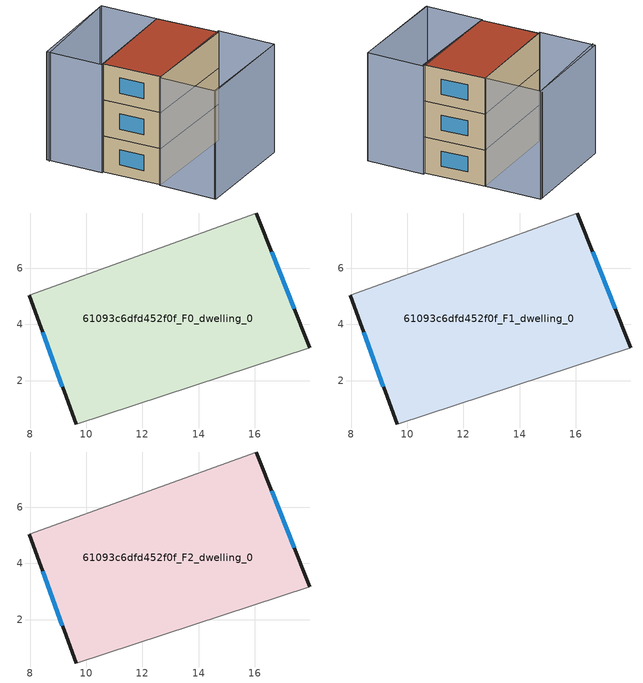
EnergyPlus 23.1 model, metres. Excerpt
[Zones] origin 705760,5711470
61093c6dfd452f0f_F0_dwelling_0
 floor ground (EU_floor_Construction): 16.05,7.97 17.96,3.17 9.64,0.46 7.96,5.04 z0
 wall outside (EU_wall_Construction): 17.96,3.17 16.05,7.97 / 7.96,5.04 9.64,0.46 z0:3
 wall adiabatic (EU_wall_Construction): 9.64,0.46 17.96,3.17 / 16.05,7.97 7.96,5.04 z0:3
 window (EU_Window_Construction): 17.41,4.55 16.6,6.58 / 8.45,3.72 9.15,1.78 z0.87:2.13
61093c6dfd452f0f_F1_dwelling_0
 floor to 61093c6dfd452f0f_F0_dwelling_0 (EU_floor_Construction): 16.04,7.97 17.96,3.17 9.64,0.46 7.96,5.04 z3
 wall outside (EU_wall_Construction): 17.96,3.17 16.05,7.97 / 7.96,5.04 9.64,0.46 z3:6
 wall adiabatic (EU_wall_Construction): 9.64,0.46 17.96,3.17 / 16.05,7.97 7.96,5.04 z3:6
 window (EU_Window_Construction): 17.41,4.55 16.6,6.58 / 8.45,3.72 9.15,1.78 z3.87:5.13
61093c6dfd452f0f_F2_dwelling_0
 floor to 61093c6dfd452f0f_F1_dwelling_0 (EU_floor_Construction): 16.04,7.97 17.96,3.17 9.64,0.46 7.96,5.04 z6
 wall outside (EU_wall_Construction): 17.96,3.17 16.05,7.97 / 7.96,5.04 9.64,0.46 z6:9
 wall adiabatic (EU_wall_Construction): 9.64,0.46 17.96,3.17 / 16.05,7.97 7.96,5.04 z6:9
 window (EU_Window_Construction): 17.41,4.55 16.6,6.58 / 8.45,3.72 9.15,1.78 z6.87:8.13
 roof outside (EU_roof_Construction): 17.96,3.17 16.05,7.97 7.96,5.04 9.64,0.46 z9
shading: 11.06,-4.03 19.67,-1.13 / 14.2,12.27 6.17,9.02 / 19.67,-1.13 11.08,-4.08 / 11.08,-4.08 9.53,0.42 / 9.53,0.42 18.12,3.37 / 18.12,3.37 19.67,-1.13 / 6.21,9.34 14.44,12.36 / 14.44,12.36 16.04,7.97 / 16.04,7.97 7.82,4.95 / 7.82,4.95 6.21,9.34 z0:9
[Building]
EU S2 Campaign: North Axis=0; Terrain=City; Solar Distribution=FullExterior
[Site:Location]
London: Latitude=51.5; Longitude=-0.5; Time Zone=0; Elevation=25
[SizingPeriod:WeatherFileDays]
AnnualSizingPeriod: Begin Month=1; Begin Day of Month=1; End Month=12; End Day of Month=31; Day of Week for Start Day=Monday; Use Weather File Daylight Saving Period=No; Use Weather File Rain and Snow Indicators=No
[MATERIAL]
EU_InternalMass_Material: Roughness=MediumRough; Thickness=0.1; Conductivity=1; Density=1800; Specific Heat=900; Thermal Absorptance=0.9; Solar Absorptance=0.7; Visible Absorptance=0.7
[MATERIAL:NOMASS] Roughness=MediumRough; Thermal Absorptance=0.9; Solar Absorptance=0.7; Visible Absorptance=0.7
Name | Thermal Resistance
EU_wall_NoMass | 0.724719
EU_roof_NoMass | 2.98947
EU_floor_NoMass | 2.39157
[WINDOWMATERIAL:SIMPLEGLAZINGSYSTEM]
EU_Window_SimpleGlazing: UFactor=2.63425; Solar Heat Gain Coefficient=0.76; Visible Transmittance=0.76
[CONSTRUCTION]
EU_wall_Construction: EU_wall_NoMass
EU_roof_Construction: EU_roof_NoMass
EU_floor_Construction: EU_floor_NoMass
EU_Window_Construction: EU_Window_SimpleGlazing
EU_InternalMass_Construction: EU_InternalMass_Material
[ZONE] Type=1; Multiplier=1; Ceiling Height=autocalculate; Floor Area=autocalculate; Part of Total Floor Area=Yes
Name | Volume
61093c6dfd452f0f_F0_dwelling_0 | 130.668
61093c6dfd452f0f_F1_dwelling_0; 61093c6dfd452f0f_F2_dwelling_0 | 130.669
[INTERNALMASS] Construction=EU_InternalMass_Construction; Surface Area=43.5564
Name | Zone or ZoneList
61093c6dfd452f0f_F0_dwelling_0_EU_InternalMass | 61093c6dfd452f0f_F0_dwelling_0
61093c6dfd452f0f_F1_dwelling_0_EU_InternalMass | 61093c6dfd452f0f_F1_dwelling_0
61093c6dfd452f0f_F2_dwelling_0_EU_InternalMass | 61093c6dfd452f0f_F2_dwelling_0
[OTHEREQUIPMENT] Fuel Type=Electricity; Design Level Calculation Method=Watts/Area; Power per Zone Floor Area=1; Fraction Latent=0; Fraction Radiant=0; Fraction Lost=0; Carbon Dioxide Generation Rate=0; EndUse Subcategory=EU_Step8_InternalGains
Name | Zone or ZoneList or Space or SpaceList | Schedule
EU_Step8_InternalGain_61093c6dfd452f0f_F0_dwelling_0_f000 | 61093c6dfd452f0f_F0_dwelling_0 | EU_Step8_GainSchedule_61093c6dfd452f0f_F0_dwelling_0_f000
EU_Step8_InternalGain_61093c6dfd452f0f_F1_dwelling_0_f000 | 61093c6dfd452f0f_F1_dwelling_0 | EU_Step8_GainSchedule_61093c6dfd452f0f_F1_dwelling_0_f000
EU_Step8_InternalGain_61093c6dfd452f0f_F2_dwelling_0_f000 | 61093c6dfd452f0f_F2_dwelling_0 | EU_Step8_GainSchedule_61093c6dfd452f0f_F2_dwelling_0_f000
[ZONEVENTILATION:DESIGNFLOWRATE] Schedule=EU_AlwaysOn; Design Flow Rate Calculation Method=AirChanges/Hour; Air Changes per Hour=0.418135; Ventilation Type=Natural; Fan Pressure Rise=0; Fan Total Efficiency=1; Constant Term Coefficient=1; Temperature Term Coefficient=0; Velocity Term Coefficient=0; Velocity Squared Term Coefficient=0; Minimum Indoor Temperature=-100; Maximum Indoor Temperature=100; Delta Temperature=-100; Minimum Outdoor Temperature=-100; Maximum Outdoor Temperature=100; Maximum Wind Speed=40
Name | Zone or ZoneList or Space or SpaceList
EU_ConstantAir_61093c6dfd452f0f_F0_dwelling_0 | 61093c6dfd452f0f_F0_dwelling_0
EU_ConstantAir_61093c6dfd452f0f_F1_dwelling_0 | 61093c6dfd452f0f_F1_dwelling_0
EU_ConstantAir_61093c6dfd452f0f_F2_dwelling_0 | 61093c6dfd452f0f_F2_dwelling_0
[HVACTEMPLATE:THERMOSTAT] Constant Heating Setpoint=20; Constant Cooling Setpoint=50
EU_HeatOnly_61093c6dfd452f0f_F0_dwelling_0; EU_HeatOnly_61093c6dfd452f0f_F1_dwelling_0; EU_HeatOnly_61093c6dfd452f0f_F2_dwelling_0
[HVACTEMPLATE:ZONE:IDEALLOADSAIRSYSTEM] System Availability Schedule=EU_AlwaysOn; Maximum Heating Supply Air Temperature=50; Minimum Cooling Supply Air Temperature=13; Maximum Heating Supply Air Humidity Ratio=0.0156; Minimum Cooling Supply Air Humidity Ratio=0.0077; Heating Limit=NoLimit; Cooling Limit=NoLimit; Heating Availability Schedule=EU_AlwaysOn; Cooling Availability Schedule=EU_CoolingOff; Dehumidification Control Type=ConstantSensibleHeatRatio; Cooling Sensible Heat Ratio=0.7; Dehumidification Setpoint=60; Humidification Control Type=None; Humidification Setpoint=30; Outdoor Air Method=None; Outdoor Air Flow Rate per Person=0.00944; Outdoor Air Flow Rate per Zone Floor Area=0; Outdoor Air Flow Rate per Zone=0; Demand Controlled Ventilation Type=None; Outdoor Air Economizer Type=NoEconomizer; Heat Recovery Type=None; Sensible Heat Recovery Effectiveness=0.7; Latent Heat Recovery Effectiveness=0.65
Name | Template Thermostat
61093c6dfd452f0f_F0_dwelling_0 | EU_HeatOnly_61093c6dfd452f0f_F0_dwelling_0
61093c6dfd452f0f_F1_dwelling_0 | EU_HeatOnly_61093c6dfd452f0f_F1_dwelling_0
61093c6dfd452f0f_F2_dwelling_0 | EU_HeatOnly_61093c6dfd452f0f_F2_dwelling_0
[SIZING:ZONE] Zone Cooling Design Supply Air Temperature Input Method=SupplyAirTemperature; Zone Cooling Design Supply Air Temperature=13; Zone Heating Design Supply Air Temperature Input Method=SupplyAirTemperature; Zone Heating Design Supply Air Temperature=50; Zone Cooling Design Supply Air Humidity Ratio=0.008; Zone Heating Design Supply Air Humidity Ratio=0.008; Cooling Design Air Flow Method=DesignDay; Cooling Design Air Flow Rate=0; Cooling Minimum Air Flow per Zone Floor Area=0.000762; Cooling Minimum Air Flow=0; Cooling Minimum Air Flow Fraction=0.2; Heating Design Air Flow Method=DesignDay; Heating Design Air Flow Rate=0; Heating Maximum Air Flow per Zone Floor Area=0.002032; Heating Maximum Air Flow=0.141576; Heating Maximum Air Flow Fraction=0.3; Account for Dedicated Outdoor Air System=No; Dedicated Outdoor Air System Control Strategy=NeutralSupplyAir; Dedicated Outdoor Air Low Setpoint Temperature for Design=autosize; Dedicated Outdoor Air High Setpoint Temperature for Design=autosize; Zone Load Sizing Method=Sensible Load Only No Latent Load; Zone Latent Cooling Design Supply Air Humidity Ratio Input Method=HumidityRatioDifference; Zone Cooling Design Supply Air Humidity Ratio Difference=0.005; Zone Latent Heating Design Supply Air Humidity Ratio Input Method=HumidityRatioDifference; Zone Humidification Design Supply Air Humidity Ratio Difference=0.005
61093c6dfd452f0f_F0_dwelling_0; 61093c6dfd452f0f_F1_dwelling_0; 61093c6dfd452f0f_F2_dwelling_0
[SCHEDULE:CONSTANT]
Name | Hourly Value
EU_AlwaysOn | 1
EU_CoolingOff | 0
[SCHEDULE:FILE] Column Number=1; Rows to Skip at Top=0; Number of Hours of Data=8760; Column Separator=Comma; Interpolate to Timestep=No; Minutes per Item=60; Adjust Schedule for Daylight Savings=Yes
Name | File
EU_Step8_GainSchedule_61093c6dfd452f0f_F0_dwelling_0_f000 | ../../schedules/61093c6dfd452f0f/61093c6dfd452f0f_F0_dwelling_0_f000_gain.csv
EU_Step8_GainSchedule_61093c6dfd452f0f_F1_dwelling_0_f000 | ../../schedules/61093c6dfd452f0f/61093c6dfd452f0f_F1_dwelling_0_f000_gain.csv
EU_Step8_GainSchedule_61093c6dfd452f0f_F2_dwelling_0_f000 | ../../schedules/61093c6dfd452f0f/61093c6dfd452f0f_F2_dwelling_0_f000_gain.csv
